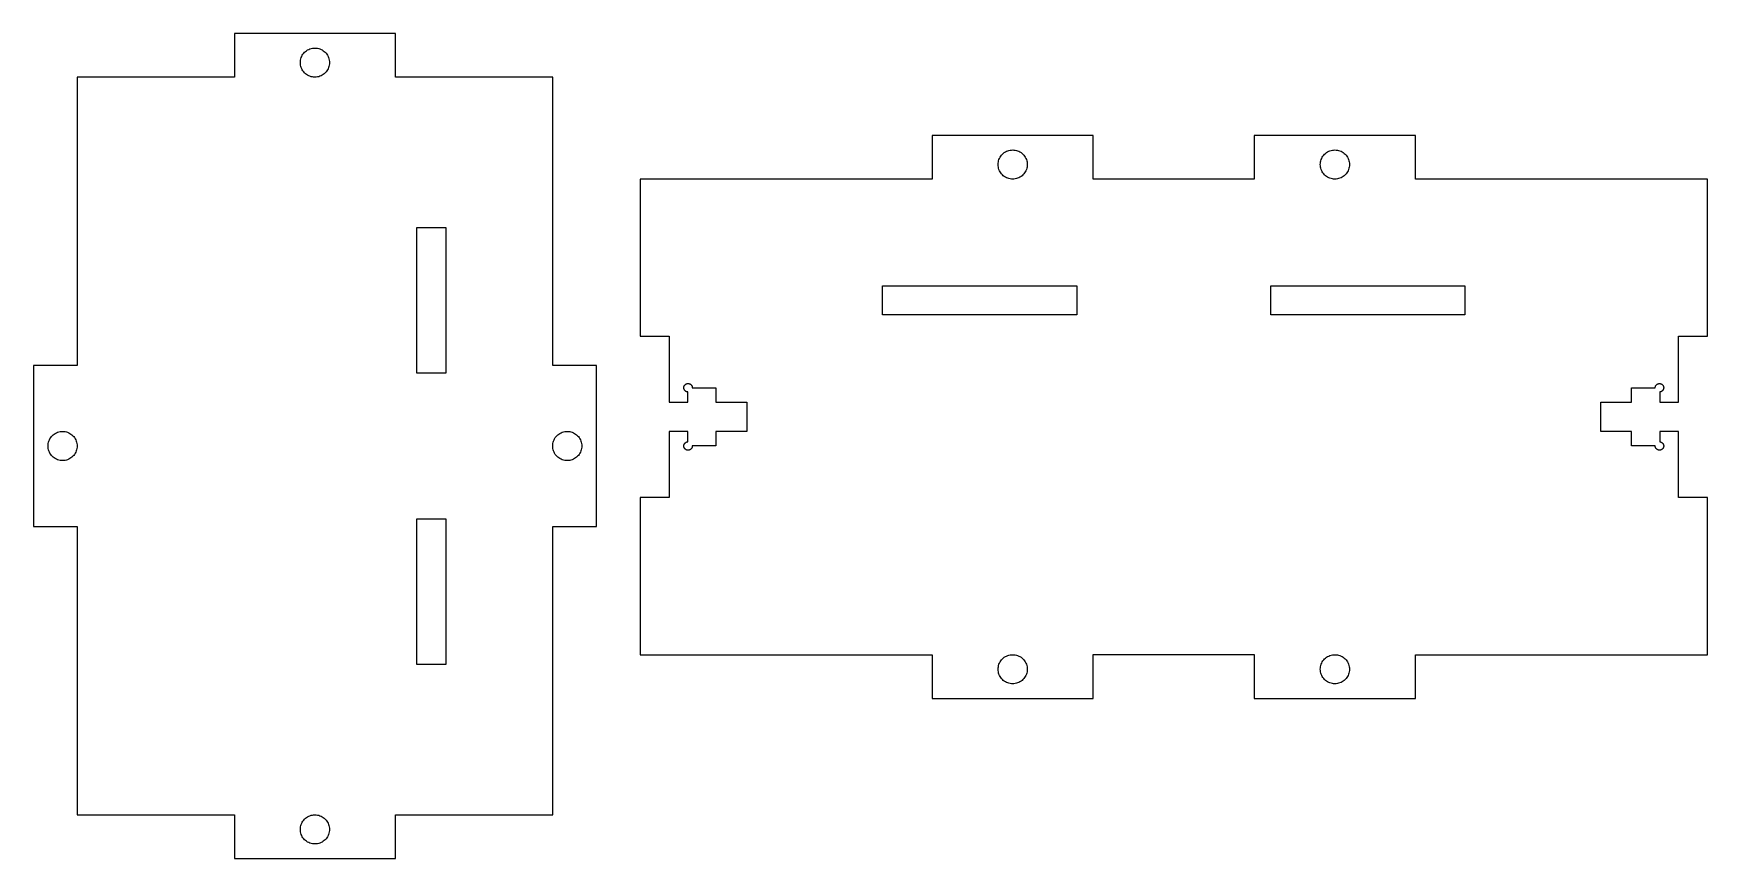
# Model space of a CAD drawing. Extents: x -44 to 243, y 4 to 298.
# Drawn here: x 70.9 to 243.4, y 178.4 to 263.4 of the extents above; entities that cross this region are included whole.
import ezdxf

# ---------------------------------------------------------------- set-up
doc = ezdxf.new("R2010")
doc.units = 0
doc.layers.get('0').update_dxf_attribs({"linetype": 'CONTINUOUS'})

msp = doc.modelspace()

# ---------------------------------------------------------------- linework, layer by layer
at = {"color": 4}
for p, q in [((91.588133, 263.378833), (91.588133, 258.878828)), ((108.188133, 263.378833), (91.588133, 263.378833)), ((108.188133, 258.878828), (108.188133, 263.378833)), ((98.388133, 260.378811), (98.393834, 260.50979)), ((98.393834, 260.50979), (98.410937, 260.638794)), ((98.410934, 260.638794), (98.439235, 260.76681)), ((98.439235, 260.76681), (98.478634, 260.891806)), ((98.478634, 260.891806), (98.528635, 261.012795)), ((98.528635, 261.012795), (98.589135, 261.128788)), ((98.589135, 261.128788), (98.659434, 261.238798)), ((98.659434, 261.238798), (98.739034, 261.342797)), ((98.739034, 261.342797), (98.827435, 261.439797)), ((98.827435, 261.439797), (98.923935, 261.527794)), ((98.923935, 261.527794), (99.027734, 261.607804)), ((99.027734, 261.607804), (99.138133, 261.677795)), ((99.138133, 261.677795), (99.254234, 261.737795)), ((99.254234, 261.737795), (99.375135, 261.788793)), ((99.375135, 261.788793), (99.499934, 261.827796)), ((99.499934, 261.827852), (99.627634, 261.855792)), ((99.627634, 261.855933), (99.757433, 261.872867)), ((99.757433, 261.873149), (99.888133, 261.879076)), ((99.888133, 261.879076), (100.018833, 261.873149)), ((100.018833, 261.872867), (100.148633, 261.855933)), ((100.148633, 261.855792), (100.276335, 261.827852)), ((100.276335, 261.827796), (100.401134, 261.788793)), ((100.401134, 261.788793), (100.522035, 261.737795)), ((100.522035, 261.737795), (100.638133, 261.677795)), ((100.638133, 261.677795), (100.748533, 261.607804)), ((100.748533, 261.607804), (100.852334, 261.527794)), ((100.852334, 261.527794), (100.948834, 261.439797)), ((100.948834, 261.439797), (101.037235, 261.342797)), ((101.037235, 261.342797), (101.116833, 261.238798)), ((101.116833, 261.238798), (101.187134, 261.128788)), ((101.187134, 261.128788), (101.247634, 261.012795)), ((101.247634, 261.012795), (101.297633, 260.891806)), ((101.297633, 260.891806), (101.337034, 260.76681)), ((101.337034, 260.76681), (101.365335, 260.638794)), ((101.365332, 260.638794), (101.382435, 260.50979)), ((101.382435, 260.50979), (101.388136, 260.378811)), ((75.388134, 258.878828), (75.388134, 229.178833)), ((91.588133, 258.878828), (75.388134, 258.878828)), ((98.393834, 260.247803), (98.388133, 260.378811)), ((98.410937, 260.118799), (98.393834, 260.247803)), ((98.439235, 259.990811), (98.410934, 260.118799)), ((98.478634, 259.865787), (98.439235, 259.990811)), ((98.528635, 259.744798), (98.478634, 259.865787)), ((98.589135, 259.628805), (98.528635, 259.744798)), ((98.659434, 259.518795), (98.589135, 259.628805)), ((98.739034, 259.414796), (98.659434, 259.518795)), ((98.827435, 259.317796), (98.739034, 259.414796)), ((98.923935, 259.229799), (98.827435, 259.317796)), ((99.027734, 259.149789), (98.923935, 259.229799)), ((99.138133, 259.079798), (99.027734, 259.149789)), ((99.254234, 259.019798), (99.138133, 259.079798)), ((99.375135, 258.9688), (99.254234, 259.019798)), ((99.499934, 258.929797), (99.375135, 258.9688)), ((99.627634, 258.901801), (99.499934, 258.929741)), ((99.757433, 258.884754), (99.627634, 258.901688)), ((99.888133, 258.878545), (99.757433, 258.884472)), ((100.018833, 258.884472), (99.888133, 258.878545)), ((100.148633, 258.901688), (100.018833, 258.884754)), ((100.276335, 258.929741), (100.148633, 258.901801)), ((100.401134, 258.9688), (100.276335, 258.929797)), ((100.522035, 259.019798), (100.401134, 258.9688)), ((100.638133, 259.079798), (100.522035, 259.019798)), ((100.748533, 259.149789), (100.638133, 259.079798)), ((100.852334, 259.229799), (100.748533, 259.149789)), ((100.948834, 259.317796), (100.852334, 259.229799)), ((101.037235, 259.414796), (100.948834, 259.317796)), ((101.116833, 259.518795), (101.037235, 259.414796)), ((101.187134, 259.628805), (101.116833, 259.518795)), ((101.247634, 259.744798), (101.187134, 259.628805)), ((101.297633, 259.865787), (101.247634, 259.744798)), ((101.337034, 259.990811), (101.297633, 259.865787)), ((101.365335, 260.118799), (101.337034, 259.990811)), ((101.382435, 260.247803), (101.365332, 260.118799)), ((101.388136, 260.378811), (101.382435, 260.247803)), ((124.388135, 258.878828), (108.188133, 258.878828)), ((124.388135, 229.178833), (124.388135, 258.878828)), ((163.488133, 252.879094), (163.488133, 248.379089)), ((180.088145, 252.879094), (163.488133, 252.879094)), ((180.088145, 248.379089), (180.088145, 252.879094)), ((196.688123, 252.879489), (196.688134, 248.379484)), ((213.288132, 252.879489), (196.688123, 252.879489)), ((213.288132, 248.379484), (213.288132, 252.879489)), ((170.293834, 250.010305), (170.310937, 250.139309)), ((170.310934, 250.139309), (170.339233, 250.267296)), ((170.339233, 250.267296), (170.378634, 250.392321)), ((170.378634, 250.392321), (170.428632, 250.513309)), ((170.428632, 250.513309), (170.489132, 250.629303)), ((170.489132, 250.629303), (170.559434, 250.739313)), ((170.559434, 250.739313), (170.639034, 250.843312)), ((170.639034, 250.843312), (170.727435, 250.940312)), ((170.727435, 250.940312), (170.823932, 251.028309)), ((170.823932, 251.028309), (170.927734, 251.108319)), ((170.927734, 251.108319), (171.038133, 251.17831)), ((171.038133, 251.17831), (171.154234, 251.23831)), ((171.154234, 251.23831), (171.275132, 251.289308)), ((171.275132, 251.289308), (171.399934, 251.328311)), ((171.399934, 251.328367), (171.527634, 251.356307)), ((171.527634, 251.35642), (171.657433, 251.373353)), ((171.657433, 251.373353), (171.788133, 251.37928)), ((171.788133, 251.37928), (171.918833, 251.373353)), ((171.918833, 251.373353), (172.048633, 251.35642)), ((172.048633, 251.356307), (172.176333, 251.328367)), ((172.176333, 251.328311), (172.301134, 251.289308)), ((172.301134, 251.289308), (172.422033, 251.23831)), ((172.422033, 251.23831), (172.538133, 251.17831)), ((172.538133, 251.17831), (172.648533, 251.108319)), ((172.648533, 251.108319), (172.752334, 251.028309)), ((172.752334, 251.028309), (172.848834, 250.940312)), ((172.848834, 250.940312), (172.937235, 250.843312)), ((172.937235, 250.843312), (173.016833, 250.739313)), ((173.016833, 250.739313), (173.087233, 250.629303)), ((173.087233, 250.629303), (173.147634, 250.513309)), ((173.147634, 250.513309), (173.197633, 250.392321)), ((173.197633, 250.392321), (173.237034, 250.267296)), ((173.237034, 250.267296), (173.265332, 250.139309)), ((173.26533, 250.139309), (173.282432, 250.010305)), ((203.493833, 250.010305), (203.510936, 250.139309)), ((203.510933, 250.139309), (203.539234, 250.267296)), ((203.539234, 250.267296), (203.578632, 250.392321)), ((203.578632, 250.392321), (203.628633, 250.513309)), ((203.628633, 250.513309), (203.689133, 250.629303)), ((203.689133, 250.629303), (203.759432, 250.739313)), ((203.759432, 250.739313), (203.839033, 250.843312)), ((203.839033, 250.843312), (203.927532, 250.940312)), ((203.927532, 250.940312), (204.023934, 251.028309)), ((204.023934, 251.028309), (204.127732, 251.108319)), ((204.127732, 251.108319), (204.238135, 251.17831)), ((204.238135, 251.17831), (204.354232, 251.23831)), ((204.354232, 251.23831), (204.475134, 251.289308)), ((204.475134, 251.289308), (204.599932, 251.328311)), ((204.599932, 251.328367), (204.727632, 251.356307)), ((204.727632, 251.35642), (204.857435, 251.373353)), ((204.857435, 251.373353), (204.988135, 251.37928)), ((204.988135, 251.37928), (205.118835, 251.373353)), ((205.118835, 251.373353), (205.248634, 251.35642)), ((205.248634, 251.356307), (205.376334, 251.328367)), ((205.376334, 251.328311), (205.501133, 251.289308)), ((205.501133, 251.289308), (205.622034, 251.23831)), ((205.622034, 251.23831), (205.738135, 251.17831)), ((205.738135, 251.17831), (205.848534, 251.108319)), ((205.848534, 251.108319), (205.952333, 251.028309)), ((205.952333, 251.028309), (206.048833, 250.940312)), ((206.048833, 250.940312), (206.137233, 250.843312)), ((206.137233, 250.843312), (206.216834, 250.739313)), ((206.216834, 250.739313), (206.287133, 250.629303)), ((206.287133, 250.629303), (206.347633, 250.513309)), ((206.347633, 250.513309), (206.397733, 250.392321)), ((206.397733, 250.392321), (206.437032, 250.267296)), ((206.437032, 250.267296), (206.465334, 250.139309)), ((206.465331, 250.139309), (206.482434, 250.010305)), ((170.288133, 249.879297), (170.293834, 250.010305)), ((170.293834, 249.748318), (170.288133, 249.879297)), ((170.310937, 249.619314), (170.293834, 249.748318)), ((170.339233, 249.491298), (170.310934, 249.619314)), ((170.378634, 249.366302), (170.339233, 249.491298)), ((170.428632, 249.245313), (170.378634, 249.366302)), ((170.489132, 249.12932), (170.428632, 249.245313)), ((170.559434, 249.01931), (170.489132, 249.12932)), ((170.639034, 248.915311), (170.559434, 249.01931)), ((170.727435, 248.818311), (170.639034, 248.915311)), ((170.823932, 248.730314), (170.727435, 248.818311)), ((170.927734, 248.650304), (170.823932, 248.730314)), ((171.038133, 248.580313), (170.927734, 248.650304)), ((171.154234, 248.520313), (171.038133, 248.580313)), ((171.275132, 248.469315), (171.154234, 248.520313)), ((171.399934, 248.430312), (171.275132, 248.469315)), ((171.527634, 248.402315), (171.399934, 248.430255)), ((171.657433, 248.385241), (171.527634, 248.402174)), ((172.048633, 248.402174), (171.918833, 248.385241)), ((172.176333, 248.430255), (172.048633, 248.402315)), ((172.301134, 248.469315), (172.176333, 248.430312)), ((172.422033, 248.520313), (172.301134, 248.469315)), ((172.538133, 248.580313), (172.422033, 248.520313)), ((172.648533, 248.650304), (172.538133, 248.580313)), ((172.752334, 248.730314), (172.648533, 248.650304)), ((172.848834, 248.818311), (172.752334, 248.730314)), ((172.937235, 248.915311), (172.848834, 248.818311)), ((173.016833, 249.01931), (172.937235, 248.915311)), ((173.087233, 249.12932), (173.016833, 249.01931)), ((173.147634, 249.245313), (173.087233, 249.12932)), ((173.197633, 249.366302), (173.147634, 249.245313)), ((173.237034, 249.491298), (173.197633, 249.366302)), ((173.265332, 249.619314), (173.237034, 249.491298)), ((173.282432, 249.748318), (173.26533, 249.619314)), ((173.282432, 250.010305), (173.288133, 249.879297)), ((173.288133, 249.879297), (173.282432, 249.748318)), ((203.488132, 249.879297), (203.493833, 250.010305)), ((203.493833, 249.748318), (203.488132, 249.879297)), ((203.510936, 249.619314), (203.493833, 249.748318)), ((203.539234, 249.491298), (203.510933, 249.619314)), ((203.578632, 249.366302), (203.539234, 249.491298)), ((203.628633, 249.245313), (203.578632, 249.366302)), ((203.689133, 249.12932), (203.628633, 249.245313)), ((203.759432, 249.01931), (203.689133, 249.12932)), ((203.839033, 248.915311), (203.759432, 249.01931)), ((203.927532, 248.818311), (203.839033, 248.915311)), ((204.023934, 248.730314), (203.927532, 248.818311)), ((204.127732, 248.650304), (204.023934, 248.730314)), ((204.238135, 248.580313), (204.127732, 248.650304)), ((204.354232, 248.520313), (204.238135, 248.580313)), ((204.475134, 248.469315), (204.354232, 248.520313)), ((204.599932, 248.430312), (204.475134, 248.469315)), ((204.727632, 248.402315), (204.599932, 248.430255)), ((204.857435, 248.385241), (204.727632, 248.402174)), ((205.248634, 248.402174), (205.118835, 248.385241)), ((205.376334, 248.430255), (205.248634, 248.402315)), ((205.501133, 248.469315), (205.376334, 248.430312)), ((205.622034, 248.520313), (205.501133, 248.469315)), ((205.738135, 248.580313), (205.622034, 248.520313)), ((205.848534, 248.650304), (205.738135, 248.580313)), ((205.952333, 248.730314), (205.848534, 248.650304)), ((206.048833, 248.818311), (205.952333, 248.730314)), ((206.137233, 248.915311), (206.048833, 248.818311)), ((206.216834, 249.01931), (206.137233, 248.915311)), ((206.287133, 249.12932), (206.216834, 249.01931)), ((206.347633, 249.245313), (206.287133, 249.12932)), ((206.397733, 249.366302), (206.347633, 249.245313)), ((206.437032, 249.491298), (206.397733, 249.366302)), ((206.465334, 249.619314), (206.437032, 249.491298)), ((206.482434, 249.748318), (206.465331, 249.619314)), ((206.482434, 250.010305), (206.488134, 249.879297)), ((206.488134, 249.879297), (206.482434, 249.748318)), ((133.388134, 248.379089), (133.388134, 232.179081)), ((163.488133, 248.379089), (133.388134, 248.379089)), ((171.788133, 248.379032), (171.657433, 248.384959)), ((171.918833, 248.384959), (171.788133, 248.379032)), ((196.688134, 248.379089), (180.088145, 248.379089)), ((204.988135, 248.379032), (204.857435, 248.384959)), ((205.118835, 248.384959), (204.988135, 248.379032)), ((243.388134, 248.379484), (213.288132, 248.379484)), ((243.388134, 232.179477), (243.388134, 248.379484)), ((110.388135, 243.378929), (113.388134, 243.378929)), ((110.388135, 228.378931), (110.388135, 243.378929)), ((113.388134, 243.378929), (113.388134, 228.378931)), ((158.388135, 237.379421), (178.388134, 237.379421)), ((158.388135, 234.379427), (158.388135, 237.379421)), ((178.388134, 237.379421), (178.388134, 234.379427)), ((198.388134, 237.379421), (218.388133, 237.379421)), ((198.388134, 234.379427), (198.388134, 237.379421)), ((218.388133, 237.379421), (218.388133, 234.379427)), ((178.388134, 234.379427), (158.388135, 234.379427)), ((218.388133, 234.379427), (198.388134, 234.379427)), ((133.388134, 232.179081), (136.388134, 232.179081)), ((136.388134, 232.179081), (136.388134, 225.379078)), ((240.388134, 232.179477), (243.388134, 232.179477)), ((240.388134, 225.379473), (240.388134, 232.179477)), ((70.888135, 229.178833), (70.888135, 212.578833)), ((75.388134, 229.178833), (70.888135, 229.178833)), ((113.388134, 228.378931), (110.388135, 228.378931)), ((128.888134, 229.178833), (124.388135, 229.178833)), ((128.888134, 212.578833), (128.888134, 229.178833)), ((137.903156, 226.879936), (137.904849, 226.917838)), ((137.904849, 226.842033), (137.903156, 226.879936)), ((137.904849, 226.917838), (137.90976, 226.95543)), ((137.90976, 226.804329), (137.904849, 226.842033)), ((137.90976, 226.95543), (137.917944, 226.992514)), ((137.917944, 226.767329), (137.90976, 226.804329)), ((137.917944, 226.992514), (137.929346, 227.028723)), ((137.929346, 226.73112), (137.917944, 226.767329)), ((137.929346, 227.028723), (137.943937, 227.063719)), ((137.943937, 226.69604), (137.929346, 226.73112)), ((137.943948, 227.063719), (137.961446, 227.097416)), ((137.961446, 226.662427), (137.943948, 226.69604)), ((137.961443, 227.097416), (137.981848, 227.12942)), ((137.981848, 226.630423), (137.961443, 226.662427)), ((137.981828, 227.12942), (138.004942, 227.159533)), ((138.004942, 226.600338), (137.981828, 226.630423)), ((138.004931, 227.15959), (138.030529, 227.18753)), ((138.030529, 226.572342), (138.004931, 226.600282)), ((138.030534, 227.187502), (138.058531, 227.213184)), ((138.058531, 226.546575), (138.030534, 226.572257)), ((138.058533, 227.213071), (138.088635, 227.236213)), ((138.088635, 226.523433), (138.058533, 226.546575)), ((138.088635, 227.236241), (138.120634, 227.256561)), ((138.120634, 226.503169), (138.088635, 226.523489)), ((138.120634, 227.256618), (138.154334, 227.274116)), ((138.154334, 226.485587), (138.120634, 226.503085)), ((138.154334, 227.274229), (138.189335, 227.288622)), ((138.189335, 226.470996), (138.154334, 226.485389)), ((138.189335, 227.288622), (138.225533, 227.300193)), ((138.225533, 226.459425), (138.189335, 226.470714)), ((138.225533, 227.300193), (138.262634, 227.308377)), ((138.262634, 226.450958), (138.225533, 226.459143)), ((138.262634, 227.308377), (138.300234, 227.313175)), ((138.313135, 226.445314), (138.262634, 226.450676)), ((138.300234, 227.312046), (138.338134, 227.314869)), ((138.313135, 225.379078), (138.313135, 226.445173)), ((138.338134, 227.314869), (138.376033, 227.312046)), ((138.376033, 227.313175), (138.413634, 227.308377)), ((138.413634, 227.308377), (138.450735, 227.300193)), ((138.450735, 227.300193), (138.486933, 227.288622)), ((138.486933, 227.288622), (138.521934, 227.274229)), ((138.521934, 227.274116), (138.555634, 227.256618)), ((138.555634, 227.256561), (138.587635, 227.236241)), ((138.587635, 227.236213), (138.617734, 227.213071)), ((138.617737, 227.213184), (138.645733, 227.187502)), ((138.645739, 227.18753), (138.671337, 227.15959)), ((138.671325, 227.159533), (138.694439, 227.12942)), ((138.69442, 227.12942), (138.714824, 227.097416)), ((138.714821, 227.097416), (138.732319, 227.063719)), ((138.732331, 227.063719), (138.746921, 227.028723)), ((138.746921, 227.028723), (138.758323, 226.992514)), ((138.758323, 226.992514), (138.766536, 226.95543)), ((138.766508, 226.95543), (138.771418, 226.917838)), ((138.771418, 226.917838), (138.773112, 226.879936)), ((138.773117, 226.879936), (141.213118, 226.879936)), ((141.213118, 226.879936), (141.213118, 225.379925)), ((235.56315, 226.880331), (238.003151, 226.880331)), ((235.56315, 225.38032), (235.56315, 226.880331)), ((238.003156, 226.880331), (238.00485, 226.918233)), ((238.00485, 226.918233), (238.00976, 226.955825)), ((238.009732, 226.955825), (238.017945, 226.992909)), ((238.017945, 226.992909), (238.029346, 227.029119)), ((238.029346, 227.029119), (238.043937, 227.064114)), ((238.043949, 227.064114), (238.061446, 227.097811)), ((238.061444, 227.097811), (238.081848, 227.129815)), ((238.081828, 227.129815), (238.104942, 227.159929)), ((238.104931, 227.159985), (238.130529, 227.187925)), ((238.130534, 227.187897), (238.158531, 227.213579)), ((238.158534, 227.213466), (238.188633, 227.236608)), ((238.188633, 227.236637), (238.220634, 227.256957)), ((238.220634, 227.257013), (238.254334, 227.274511)), ((238.254334, 227.274624), (238.289335, 227.289017)), ((238.289335, 227.289017), (238.325533, 227.300588)), ((238.325533, 227.300588), (238.362634, 227.308773)), ((238.362634, 227.308773), (238.400234, 227.31357)), ((238.400234, 227.312441), (238.438134, 227.315264)), ((238.438134, 227.315264), (238.476034, 227.312441)), ((238.513634, 226.451071), (238.463133, 226.445709)), ((238.463133, 226.445568), (238.463133, 225.379473)), ((238.476034, 227.31357), (238.513634, 227.308773)), ((238.513634, 227.308773), (238.550735, 227.300588)), ((238.550735, 226.459538), (238.513634, 226.451353)), ((238.550735, 227.300588), (238.586933, 227.289017)), ((238.586933, 226.471109), (238.550735, 226.45982)), ((238.586933, 227.289017), (238.621934, 227.274624)), ((238.621934, 226.485784), (238.586933, 226.471391)), ((238.621934, 227.274511), (238.655634, 227.257013)), ((238.655634, 226.50348), (238.621934, 226.485982)), ((238.655634, 227.256957), (238.687633, 227.236637)), ((238.687633, 226.523884), (238.655634, 226.503564)), ((238.687633, 227.236608), (238.717734, 227.213466)), ((238.717734, 226.54697), (238.687633, 226.523828)), ((238.717737, 227.213579), (238.745734, 227.187897)), ((238.745734, 226.572652), (238.717737, 226.54697)), ((238.745739, 227.187925), (238.771337, 227.159985)), ((238.771337, 226.600677), (238.745739, 226.572737)), ((238.771326, 227.159929), (238.79444, 227.129815)), ((238.79444, 226.630818), (238.771326, 226.600733)), ((238.79442, 227.129815), (238.814824, 227.097811)), ((238.814824, 226.662822), (238.79442, 226.630818)), ((238.814822, 227.097811), (238.832319, 227.064114)), ((238.832319, 226.696435), (238.814822, 226.662822)), ((238.832331, 227.064114), (238.846922, 227.029119)), ((238.846922, 226.731515), (238.832331, 226.696435)), ((238.846922, 227.029119), (238.858323, 226.992909)), ((238.858323, 226.767724), (238.846922, 226.731515)), ((238.858323, 226.992909), (238.866508, 226.955825)), ((238.866508, 226.804724), (238.858323, 226.767724)), ((238.866508, 226.955825), (238.871419, 226.918233)), ((238.871419, 226.842429), (238.866508, 226.804724)), ((238.871419, 226.918233), (238.873112, 226.880331)), ((238.873112, 226.880331), (238.871419, 226.842429)), ((136.388134, 225.379078), (138.313135, 225.379078)), ((141.213118, 225.379925), (144.388118, 225.379925)), ((144.388118, 225.379925), (144.388118, 222.379931)), ((232.38815, 225.38032), (235.56315, 225.38032)), ((232.38815, 222.380326), (232.38815, 225.38032)), ((238.463133, 225.379473), (240.388134, 225.379473)), ((72.388118, 220.878988), (72.394129, 221.009685)), ((72.394129, 220.748291), (72.388118, 220.878988)), ((72.394129, 221.009685), (72.411119, 221.139508)), ((72.411133, 221.139508), (72.439129, 221.267185)), ((72.439135, 221.267185), (72.478135, 221.391984)), ((72.478135, 221.391984), (72.529133, 221.512888)), ((72.529133, 221.512888), (72.589133, 221.628994)), ((72.589133, 221.628994), (72.659133, 221.739399)), ((72.659133, 221.739399), (72.739134, 221.843201)), ((72.739134, 221.843201), (72.827134, 221.939692)), ((72.827134, 221.939692), (72.924134, 222.028084)), ((72.924134, 222.028084), (73.028133, 222.107699)), ((73.028133, 222.107699), (73.138134, 222.178001)), ((73.138134, 222.178001), (73.254133, 222.238509)), ((73.254133, 222.238509), (73.375133, 222.288491)), ((73.375133, 222.288491), (73.500135, 222.327889)), ((73.500135, 222.327889), (73.628134, 222.356196)), ((73.628134, 222.356083), (73.757132, 222.373299)), ((73.757132, 222.373299), (73.888134, 222.378943)), ((73.888134, 222.378943), (74.019133, 222.373299)), ((74.019133, 222.373299), (74.148134, 222.356083)), ((74.148134, 222.356196), (74.276133, 222.327889)), ((74.276133, 222.327889), (74.401135, 222.288491)), ((74.401135, 222.288491), (74.522135, 222.238509)), ((74.522135, 222.238509), (74.638134, 222.178001)), ((74.638134, 222.178001), (74.748133, 222.107699)), ((74.748133, 222.107699), (74.852135, 222.028084)), ((74.852135, 222.028084), (74.949135, 221.939692)), ((74.949135, 221.939692), (75.037134, 221.843201)), ((75.037134, 221.843201), (75.117133, 221.739399)), ((75.117133, 221.739399), (75.187133, 221.628994)), ((75.187133, 221.628994), (75.247133, 221.512888)), ((75.247133, 221.512888), (75.298133, 221.391984)), ((75.298133, 221.391984), (75.337134, 221.267185)), ((75.337137, 221.267185), (75.365133, 221.139508)), ((75.365147, 221.139508), (75.382137, 221.009685)), ((75.382137, 221.009685), (75.388148, 220.878988)), ((75.388148, 220.878988), (75.382137, 220.748291)), ((124.388132, 220.878988), (124.393833, 221.009685)), ((124.393833, 220.748291), (124.388132, 220.878988)), ((124.393833, 221.009685), (124.410936, 221.139508)), ((124.410933, 221.139508), (124.439234, 221.267185)), ((124.439234, 221.267185), (124.478635, 221.391984)), ((124.478635, 221.391984), (124.528634, 221.512888)), ((124.528634, 221.512888), (124.589134, 221.628994)), ((124.589134, 221.628994), (124.659435, 221.739399)), ((124.659435, 221.739399), (124.739033, 221.843201)), ((124.739033, 221.843201), (124.827434, 221.939692)), ((124.827434, 221.939692), (124.923934, 222.028084)), ((124.923934, 222.028084), (125.027735, 222.107699)), ((125.027735, 222.107699), (125.138135, 222.178001)), ((125.138135, 222.178001), (125.254235, 222.238509)), ((125.254235, 222.238509), (125.375134, 222.288491)), ((125.375134, 222.288491), (125.499935, 222.327889)), ((125.499935, 222.327889), (125.627635, 222.356196)), ((125.627635, 222.356083), (125.757435, 222.373299)), ((125.757435, 222.373299), (125.888135, 222.378943)), ((125.888135, 222.378943), (126.018835, 222.373299)), ((126.018835, 222.373299), (126.148634, 222.356083)), ((126.148634, 222.356196), (126.276334, 222.327889)), ((126.276334, 222.327889), (126.401133, 222.288491)), ((126.401133, 222.288491), (126.522034, 222.238509)), ((126.522034, 222.238509), (126.638135, 222.178001)), ((126.638135, 222.178001), (126.748534, 222.107699)), ((126.748534, 222.107699), (126.852333, 222.028084)), ((126.852333, 222.028084), (126.948833, 221.939692)), ((126.948833, 221.939692), (127.037234, 221.843201)), ((127.037234, 221.843201), (127.116834, 221.739399)), ((127.116834, 221.739399), (127.187133, 221.628994)), ((127.187133, 221.628994), (127.247633, 221.512888)), ((127.247633, 221.512888), (127.297634, 221.391984)), ((127.297634, 221.391984), (127.337033, 221.267185)), ((127.337033, 221.267185), (127.365334, 221.139508)), ((127.365331, 221.139508), (127.382434, 221.009685)), ((127.382434, 221.009685), (127.388135, 220.878988)), ((127.388135, 220.878988), (127.382434, 220.748291)), ((136.388134, 222.380495), (136.388134, 215.580492)), ((138.313135, 222.380495), (136.388134, 222.380495)), ((137.903156, 220.87992), (137.904849, 220.917822)), ((137.904849, 220.842017), (137.903156, 220.87992)), ((137.904849, 220.917822), (137.90976, 220.955414)), ((137.90976, 220.804425), (137.904849, 220.842017)), ((137.90976, 220.955414), (137.917944, 220.992526)), ((137.917944, 220.767341), (137.90976, 220.804425)), ((137.917944, 220.992526), (137.929346, 221.028735)), ((137.929346, 221.028735), (137.943937, 221.063816)), ((137.943948, 221.063816), (137.961446, 221.097428)), ((137.961443, 221.097428), (137.981848, 221.129432)), ((137.981828, 221.129432), (138.004942, 221.159517)), ((138.004931, 221.159602), (138.030529, 221.187542)), ((138.030534, 221.187542), (138.058531, 221.213224)), ((138.058533, 221.213083), (138.088635, 221.236225)), ((138.088635, 221.236253), (138.120634, 221.256573)), ((138.120634, 221.256771), (138.154334, 221.274269)), ((138.154334, 221.274466), (138.189335, 221.28886)), ((138.189335, 221.289142), (138.225533, 221.300431)), ((138.225533, 221.300713), (138.262634, 221.308897)), ((138.262634, 221.308897), (138.313135, 221.314542)), ((138.313135, 221.314401), (138.313135, 222.380495)), ((138.766536, 220.804425), (138.758323, 220.767341)), ((138.771418, 220.842017), (138.766508, 220.804425)), ((138.773112, 220.87992), (138.771418, 220.842017)), ((141.213118, 220.87992), (138.773117, 220.87992)), ((141.213118, 222.379931), (141.213118, 220.87992)), ((144.388118, 222.379931), (141.213118, 222.379931)), ((235.56315, 222.380326), (232.38815, 222.380326)), ((235.56315, 220.880315), (235.56315, 222.380326)), ((238.003151, 220.880315), (235.56315, 220.880315)), ((238.00485, 220.842412), (238.003156, 220.880315)), ((238.00976, 220.80482), (238.00485, 220.842412)), ((238.017945, 220.767736), (238.009732, 220.80482)), ((238.463133, 222.380495), (238.463133, 221.314401)), ((240.388134, 222.380495), (238.463133, 222.380495)), ((238.463133, 221.314542), (238.513634, 221.308897)), ((238.513634, 221.308897), (238.550735, 221.300713)), ((238.550735, 221.300431), (238.586933, 221.289142)), ((238.586933, 221.28886), (238.621934, 221.274466)), ((238.621934, 221.274269), (238.655634, 221.256771)), ((238.655634, 221.256573), (238.687633, 221.236253)), ((238.687633, 221.236225), (238.717734, 221.213083)), ((238.717737, 221.213224), (238.745734, 221.187542)), ((238.745739, 221.187542), (238.771337, 221.159602)), ((238.771326, 221.159517), (238.79444, 221.129432)), ((238.79442, 221.129432), (238.814824, 221.097428)), ((238.814822, 221.097428), (238.832319, 221.063816)), ((238.832331, 221.063816), (238.846922, 221.028735)), ((238.846922, 221.028735), (238.858323, 220.992526)), ((238.858323, 220.992526), (238.866508, 220.955414)), ((238.866508, 220.804425), (238.858323, 220.767341)), ((238.866508, 220.955414), (238.871419, 220.917822)), ((238.871419, 220.842017), (238.866508, 220.804425)), ((238.871419, 220.917822), (238.873112, 220.87992)), ((238.873112, 220.87992), (238.871419, 220.842017)), ((240.388134, 215.580492), (240.388134, 222.380495)), ((72.411119, 220.618497), (72.394129, 220.748291)), ((72.439129, 220.490792), (72.411133, 220.618497)), ((72.478135, 220.365993), (72.439135, 220.490792)), ((72.529133, 220.245089), (72.478135, 220.365993)), ((72.589133, 220.128983), (72.529133, 220.245089)), ((72.659133, 220.018606), (72.589133, 220.128983)), ((72.739134, 219.914804), (72.659133, 220.018606)), ((72.827134, 219.818284), (72.739134, 219.914804)), ((72.924134, 219.729892), (72.827134, 219.818284)), ((73.028133, 219.650306), (72.924134, 219.729892)), ((73.138134, 219.580004), (73.028133, 219.650306)), ((73.254133, 219.519496), (73.138134, 219.580004)), ((73.375133, 219.469486), (73.254133, 219.519496)), ((73.500135, 219.430088), (73.375133, 219.469486)), ((73.628134, 219.401809), (73.500135, 219.430088)), ((73.757132, 219.384706), (73.628134, 219.401922)), ((73.888134, 219.379062), (73.757132, 219.384706)), ((74.019133, 219.384706), (73.888134, 219.379062)), ((74.148134, 219.401922), (74.019133, 219.384706)), ((74.276133, 219.430088), (74.148134, 219.401809)), ((74.401135, 219.469486), (74.276133, 219.430088)), ((74.522135, 219.519496), (74.401135, 219.469486)), ((74.638134, 219.580004), (74.522135, 219.519496)), ((74.748133, 219.650306), (74.638134, 219.580004)), ((74.852135, 219.729892), (74.748133, 219.650306)), ((74.949135, 219.818284), (74.852135, 219.729892)), ((75.037134, 219.914804), (74.949135, 219.818284)), ((75.117133, 220.018606), (75.037134, 219.914804)), ((75.187133, 220.128983), (75.117133, 220.018606)), ((75.247133, 220.245089), (75.187133, 220.128983)), ((75.298133, 220.365993), (75.247133, 220.245089)), ((75.337134, 220.490792), (75.298133, 220.365993)), ((75.365133, 220.618497), (75.337137, 220.490792)), ((75.382137, 220.748291), (75.365147, 220.618497)), ((124.410936, 220.618497), (124.393833, 220.748291)), ((124.439234, 220.490792), (124.410933, 220.618497)), ((124.478635, 220.365993), (124.439234, 220.490792)), ((124.528634, 220.245089), (124.478635, 220.365993)), ((124.589134, 220.128983), (124.528634, 220.245089)), ((124.659435, 220.018606), (124.589134, 220.128983)), ((124.739033, 219.914804), (124.659435, 220.018606)), ((124.827434, 219.818284), (124.739033, 219.914804)), ((124.923934, 219.729892), (124.827434, 219.818284)), ((125.027735, 219.650306), (124.923934, 219.729892)), ((125.138135, 219.580004), (125.027735, 219.650306)), ((125.254235, 219.519496), (125.138135, 219.580004)), ((125.375134, 219.469486), (125.254235, 219.519496)), ((125.499935, 219.430088), (125.375134, 219.469486)), ((125.627635, 219.401809), (125.499935, 219.430088)), ((125.757435, 219.384706), (125.627635, 219.401922)), ((125.888135, 219.379062), (125.757435, 219.384706)), ((126.018835, 219.384706), (125.888135, 219.379062)), ((126.148634, 219.401922), (126.018835, 219.384706)), ((126.276334, 219.430088), (126.148634, 219.401809)), ((126.401133, 219.469486), (126.276334, 219.430088)), ((126.522034, 219.519496), (126.401133, 219.469486)), ((126.638135, 219.580004), (126.522034, 219.519496)), ((126.748534, 219.650306), (126.638135, 219.580004)), ((126.852333, 219.729892), (126.748534, 219.650306)), ((126.948833, 219.818284), (126.852333, 219.729892)), ((127.037234, 219.914804), (126.948833, 219.818284)), ((127.116834, 220.018606), (127.037234, 219.914804)), ((127.187133, 220.128983), (127.116834, 220.018606)), ((127.247633, 220.245089), (127.187133, 220.128983)), ((127.297634, 220.365993), (127.247633, 220.245089)), ((127.337033, 220.490792), (127.297634, 220.365993)), ((127.365334, 220.618497), (127.337033, 220.490792)), ((127.382434, 220.748291), (127.365331, 220.618497)), ((137.929346, 220.731132), (137.917944, 220.767341)), ((137.943937, 220.696137), (137.929346, 220.731132)), ((137.961446, 220.662439), (137.943948, 220.696137)), ((137.981848, 220.630435), (137.961443, 220.662439)), ((138.004942, 220.600322), (137.981828, 220.630435)), ((138.030529, 220.572326), (138.004931, 220.600266)), ((138.058531, 220.546672), (138.030534, 220.572354)), ((138.088635, 220.523642), (138.058533, 220.546785)), ((138.120634, 220.503294), (138.088635, 220.523614)), ((138.154334, 220.48574), (138.120634, 220.503238)), ((138.189335, 220.471121), (138.154334, 220.485796)), ((138.225533, 220.459832), (138.189335, 220.471121)), ((138.262634, 220.451647), (138.225533, 220.459832)), ((138.300234, 220.44685), (138.262634, 220.451647)), ((138.338134, 220.445156), (138.300234, 220.447979)), ((138.376033, 220.447979), (138.338134, 220.445156)), ((138.413634, 220.451647), (138.376033, 220.44685)), ((138.450735, 220.459832), (138.413634, 220.451647)), ((138.486933, 220.471121), (138.450735, 220.459832)), ((138.521934, 220.485796), (138.486933, 220.471121)), ((138.555634, 220.503238), (138.521934, 220.48574)), ((138.587635, 220.523614), (138.555634, 220.503294)), ((138.617734, 220.546785), (138.587635, 220.523642)), ((138.645733, 220.572354), (138.617737, 220.546672)), ((138.671337, 220.600266), (138.645739, 220.572326)), ((138.694439, 220.630435), (138.671325, 220.600322)), ((138.714824, 220.662439), (138.69442, 220.630435)), ((138.732319, 220.696137), (138.714821, 220.662439)), ((138.746921, 220.731132), (138.732331, 220.696137)), ((138.758323, 220.767341), (138.746921, 220.731132)), ((238.029346, 220.731527), (238.017945, 220.767736)), ((238.043937, 220.696419), (238.029346, 220.731527)), ((238.061446, 220.662834), (238.043949, 220.696419)), ((238.081848, 220.63083), (238.061444, 220.662834)), ((238.104942, 220.600717), (238.081828, 220.63083)), ((238.130529, 220.572721), (238.104931, 220.600661)), ((238.158531, 220.547067), (238.130534, 220.572749)), ((238.188633, 220.524037), (238.158534, 220.54718)), ((238.220634, 220.503689), (238.188633, 220.524009)), ((238.254334, 220.486022), (238.220634, 220.50352)), ((238.289335, 220.471403), (238.254334, 220.485796)), ((238.325533, 220.459832), (238.289335, 220.471121)), ((238.362634, 220.451647), (238.325533, 220.459832)), ((238.400234, 220.44685), (238.362634, 220.451647)), ((238.438134, 220.445156), (238.400234, 220.447979)), ((238.476034, 220.447979), (238.438134, 220.445156)), ((238.513634, 220.451647), (238.476034, 220.44685)), ((238.550735, 220.459832), (238.513634, 220.451647)), ((238.586933, 220.471121), (238.550735, 220.459832)), ((238.621934, 220.485796), (238.586933, 220.471121)), ((238.655634, 220.503238), (238.621934, 220.48574)), ((238.687633, 220.523614), (238.655634, 220.503294)), ((238.717734, 220.546785), (238.687633, 220.523642)), ((238.745734, 220.572354), (238.717737, 220.546672)), ((238.771337, 220.600266), (238.745739, 220.572326)), ((238.79444, 220.630435), (238.771326, 220.600322)), ((238.814824, 220.662439), (238.79442, 220.630435)), ((238.832319, 220.696137), (238.814822, 220.662439)), ((238.846922, 220.731132), (238.832331, 220.696137)), ((238.858323, 220.767341), (238.846922, 220.731132)), ((133.388134, 215.580492), (133.388134, 199.380485)), ((136.388134, 215.580492), (133.388134, 215.580492)), ((243.388134, 215.580492), (240.388134, 215.580492)), ((243.388134, 199.380485), (243.388134, 215.580492)), ((70.888135, 212.578833), (75.388134, 212.578833)), ((75.388134, 212.578833), (75.388134, 182.878839)), ((110.388135, 213.378876), (113.388134, 213.378876)), ((110.388135, 198.378878), (110.388135, 213.378876)), ((113.388134, 213.378876), (113.388134, 198.378878)), ((124.388135, 212.578833), (128.888134, 212.578833)), ((124.388135, 182.878839), (124.388135, 212.578833)), ((113.388134, 198.378878), (110.388135, 198.378878)), ((133.388134, 199.380485), (163.488133, 199.380485)), ((163.488133, 199.380485), (163.488133, 194.88048)), ((170.339233, 198.267683), (170.378634, 198.392481)), ((170.378634, 198.392481), (170.428632, 198.513385)), ((170.428632, 198.513385), (170.489132, 198.629463)), ((170.489132, 198.629463), (170.559434, 198.739869)), ((170.559434, 198.739869), (170.639034, 198.84367)), ((170.639034, 198.84367), (170.727435, 198.94019)), ((170.727435, 198.94019), (170.823932, 199.028582)), ((170.823932, 199.028582), (170.927734, 199.108169)), ((170.927734, 199.108169), (171.038133, 199.17847)), ((171.038133, 199.17847), (171.154234, 199.238979)), ((171.154234, 199.238979), (171.275132, 199.288988)), ((171.275132, 199.288988), (171.399934, 199.328387)), ((171.399934, 199.328387), (171.527634, 199.356665)), ((171.527634, 199.356552), (171.657433, 199.373768)), ((171.657433, 199.373768), (171.788133, 199.379412)), ((171.788133, 199.379412), (171.918833, 199.373768)), ((171.918833, 199.373881), (172.048633, 199.356665)), ((172.048633, 199.356778), (172.176333, 199.328499)), ((172.176333, 199.328499), (172.301134, 199.289101)), ((172.301134, 199.289101), (172.422033, 199.239091)), ((172.422033, 199.239091), (172.538133, 199.178583)), ((172.538133, 199.178583), (172.648533, 199.108281)), ((172.648533, 199.108281), (172.752334, 199.028695)), ((172.752334, 199.028695), (172.848834, 198.940303)), ((172.848834, 198.940303), (172.937235, 198.843783)), ((172.937235, 198.843783), (173.016833, 198.739981)), ((173.016833, 198.739981), (173.087233, 198.629576)), ((173.087233, 198.629576), (173.147634, 198.513498)), ((173.147634, 198.513498), (173.197633, 198.392594)), ((173.197633, 198.392594), (173.237034, 198.267795)), ((180.088145, 199.381501), (196.688134, 199.381501)), ((180.088145, 194.88048), (180.088145, 199.381501)), ((196.688134, 199.381501), (196.688123, 194.88048)), ((203.539234, 198.267683), (203.578632, 198.392481)), ((203.578632, 198.392481), (203.628633, 198.513385)), ((203.628633, 198.513385), (203.689133, 198.629463)), ((203.689133, 198.629463), (203.759432, 198.739869)), ((203.759432, 198.739869), (203.839033, 198.84367)), ((203.839033, 198.84367), (203.927532, 198.94019)), ((203.927532, 198.94019), (204.023934, 199.028582)), ((204.023934, 199.028582), (204.127732, 199.108169)), ((204.127732, 199.108169), (204.238135, 199.17847)), ((204.238135, 199.17847), (204.354232, 199.238979)), ((204.354232, 199.238979), (204.475134, 199.288988)), ((204.475134, 199.288988), (204.599932, 199.328387)), ((204.599932, 199.328387), (204.727632, 199.356665)), ((204.727632, 199.356552), (204.857435, 199.373768)), ((204.857435, 199.373768), (204.988135, 199.379412)), ((204.988135, 199.379412), (205.118835, 199.373768)), ((205.118835, 199.373768), (205.248634, 199.356552)), ((205.248634, 199.356665), (205.376334, 199.328387)), ((205.376334, 199.328387), (205.501133, 199.288988)), ((205.501133, 199.288988), (205.622034, 199.238979)), ((205.622034, 199.238979), (205.738135, 199.17847)), ((205.738135, 199.17847), (205.848534, 199.108169)), ((205.848534, 199.108169), (205.952333, 199.028582)), ((205.952333, 199.028582), (206.048833, 198.94019)), ((206.048833, 198.94019), (206.137233, 198.84367)), ((206.137233, 198.84367), (206.216834, 198.739869)), ((206.216834, 198.739869), (206.287133, 198.629463)), ((206.287133, 198.629463), (206.347633, 198.513385)), ((206.347633, 198.513385), (206.397733, 198.392481)), ((206.397733, 198.392481), (206.437032, 198.267683)), ((213.288132, 199.380485), (243.388134, 199.380485)), ((213.288132, 194.88048), (213.288132, 199.380485)), ((170.288133, 197.879486), (170.293834, 198.010183)), ((170.293834, 197.748789), (170.288133, 197.879486)), ((170.293834, 198.010183), (170.310937, 198.139977)), ((170.310937, 197.618967), (170.293834, 197.748789)), ((170.310934, 198.139977), (170.339233, 198.267683)), ((170.339233, 197.491289), (170.310934, 197.618967)), ((170.378634, 197.366462), (170.339233, 197.491289)), ((170.428632, 197.245587), (170.378634, 197.366462)), ((170.489132, 197.12948), (170.428632, 197.245587)), ((170.559434, 197.019075), (170.489132, 197.12948)), ((170.639034, 196.915274), (170.559434, 197.019075)), ((170.727435, 196.818782), (170.639034, 196.915274)), ((170.823932, 196.73039), (170.727435, 196.818782)), ((170.927734, 196.650775), (170.823932, 196.73039)), ((171.038133, 196.580473), (170.927734, 196.650775)), ((172.648533, 196.650888), (172.538133, 196.580586)), ((172.752334, 196.730503), (172.648533, 196.650888)), ((172.848834, 196.818895), (172.752334, 196.730503)), ((172.937235, 196.915387), (172.848834, 196.818895)), ((173.016833, 197.019188), (172.937235, 196.915387)), ((173.087233, 197.129593), (173.016833, 197.019188)), ((173.147634, 197.245699), (173.087233, 197.129593)), ((173.197633, 197.366575), (173.147634, 197.245699)), ((173.237034, 197.491402), (173.197633, 197.366575)), ((173.237034, 198.267795), (173.265332, 198.14009)), ((173.265332, 197.619079), (173.237034, 197.491402)), ((173.26533, 198.14009), (173.282432, 198.010296)), ((173.282432, 197.748902), (173.26533, 197.619079)), ((173.282432, 198.010296), (173.288133, 197.879599)), ((173.288133, 197.879599), (173.282432, 197.748902)), ((203.488132, 197.879486), (203.493833, 198.010183)), ((203.493833, 197.748789), (203.488132, 197.879486)), ((203.493833, 198.010183), (203.510936, 198.139977)), ((203.510936, 197.618967), (203.493833, 197.748789)), ((203.510933, 198.139977), (203.539234, 198.267683)), ((203.539234, 197.491289), (203.510933, 197.618967)), ((203.578632, 197.366462), (203.539234, 197.491289)), ((203.628633, 197.245587), (203.578632, 197.366462)), ((203.689133, 197.12948), (203.628633, 197.245587)), ((203.759432, 197.019075), (203.689133, 197.12948)), ((203.839033, 196.915274), (203.759432, 197.019075)), ((203.927532, 196.818782), (203.839033, 196.915274)), ((204.023934, 196.73039), (203.927532, 196.818782)), ((204.127732, 196.650775), (204.023934, 196.73039)), ((204.238135, 196.580473), (204.127732, 196.650775)), ((205.848534, 196.650775), (205.738135, 196.580473)), ((205.952333, 196.73039), (205.848534, 196.650775)), ((206.048833, 196.818782), (205.952333, 196.73039)), ((206.137233, 196.915274), (206.048833, 196.818782)), ((206.216834, 197.019075), (206.137233, 196.915274)), ((206.287133, 197.12948), (206.216834, 197.019075)), ((206.347633, 197.245587), (206.287133, 197.12948)), ((206.397733, 197.366462), (206.347633, 197.245587)), ((206.437032, 197.491289), (206.397733, 197.366462)), ((206.437032, 198.267683), (206.465334, 198.139977)), ((206.465334, 197.618967), (206.437032, 197.491289)), ((206.465331, 198.139977), (206.482434, 198.010183)), ((206.482434, 197.748789), (206.465331, 197.618967)), ((206.482434, 198.010183), (206.488134, 197.879486)), ((206.488134, 197.879486), (206.482434, 197.748789)), ((171.154234, 196.520078), (171.038133, 196.580586)), ((171.275132, 196.470096), (171.154234, 196.520078)), ((171.399934, 196.430698), (171.275132, 196.470096)), ((171.527634, 196.402391), (171.399934, 196.430698)), ((171.657433, 196.385289), (171.527634, 196.402504)), ((171.788133, 196.379644), (171.657433, 196.385289)), ((171.918833, 196.385289), (171.788133, 196.379644)), ((172.048633, 196.402504), (171.918833, 196.385289)), ((172.176333, 196.430698), (172.048633, 196.402391)), ((172.301134, 196.470096), (172.176333, 196.430698)), ((172.422033, 196.520078), (172.301134, 196.470096)), ((172.538133, 196.580586), (172.422033, 196.520078)), ((204.354232, 196.519965), (204.238135, 196.580473)), ((204.475134, 196.469983), (204.354232, 196.519965)), ((204.599932, 196.430585), (204.475134, 196.469983)), ((204.727632, 196.402278), (204.599932, 196.430585)), ((204.857435, 196.385176), (204.727632, 196.402391)), ((204.988135, 196.379531), (204.857435, 196.385176)), ((205.118835, 196.385176), (204.988135, 196.379531)), ((205.248634, 196.402391), (205.118835, 196.385176)), ((205.376334, 196.430585), (205.248634, 196.402278)), ((205.501133, 196.469983), (205.376334, 196.430585)), ((205.622034, 196.519965), (205.501133, 196.469983)), ((205.738135, 196.580473), (205.622034, 196.519965)), ((163.488133, 194.88048), (180.088145, 194.88048)), ((196.688123, 194.88048), (213.288132, 194.88048)), ((75.388134, 182.878839), (91.588133, 182.878839)), ((91.588133, 182.878839), (91.588133, 178.378833)), ((99.499934, 182.827841), (99.627634, 182.856148)), ((99.627634, 182.856035), (99.757433, 182.873251)), ((99.757433, 182.873251), (99.888133, 182.878895)), ((99.888133, 182.878895), (100.018833, 182.873251)), ((100.018833, 182.873251), (100.148633, 182.856035)), ((100.148633, 182.856148), (100.276335, 182.827841)), ((108.188133, 182.878839), (124.388135, 182.878839)), ((108.188133, 178.378833), (108.188133, 182.878839)), ((98.388133, 181.37894), (98.393834, 181.509637)), ((98.393834, 181.248243), (98.388133, 181.37894)), ((98.393834, 181.509637), (98.410937, 181.639431)), ((98.410937, 181.118449), (98.393834, 181.248243)), ((98.410934, 181.639431), (98.439235, 181.767137)), ((98.439235, 181.767137), (98.478634, 181.891936)), ((98.478634, 181.891936), (98.528635, 182.01284)), ((98.528635, 182.01284), (98.589135, 182.128946)), ((98.589135, 182.128946), (98.659434, 182.239351)), ((98.659434, 182.239351), (98.739034, 182.343153)), ((98.739034, 182.343153), (98.827435, 182.439644)), ((98.827435, 182.439644), (98.923935, 182.528036)), ((98.923935, 182.528036), (99.027734, 182.607651)), ((99.027734, 182.607651), (99.138133, 182.677953)), ((99.138133, 182.677953), (99.254234, 182.738433)), ((99.254234, 182.738433), (99.375135, 182.788443)), ((99.375135, 182.788443), (99.499934, 182.827841)), ((100.276335, 182.827841), (100.401134, 182.788443)), ((100.401134, 182.788443), (100.522035, 182.738433)), ((100.522035, 182.738433), (100.638133, 182.677953)), ((100.638133, 182.677953), (100.748533, 182.607651)), ((100.748533, 182.607651), (100.852334, 182.528036)), ((100.852334, 182.528036), (100.948834, 182.439644)), ((100.948834, 182.439644), (101.037235, 182.343153)), ((101.037235, 182.343153), (101.116833, 182.239351)), ((101.116833, 182.239351), (101.187134, 182.128946)), ((101.187134, 182.128946), (101.247634, 182.01284)), ((101.247634, 182.01284), (101.297633, 181.891936)), ((101.297633, 181.891936), (101.337034, 181.767137)), ((101.337034, 181.767137), (101.365335, 181.639431)), ((101.365332, 181.639431), (101.382435, 181.509637)), ((101.382435, 181.248243), (101.365332, 181.118449)), ((101.382435, 181.509637), (101.388136, 181.37894)), ((101.388136, 181.37894), (101.382435, 181.248243)), ((98.439235, 180.990744), (98.410934, 181.118449)), ((98.478634, 180.865945), (98.439235, 180.990744)), ((98.528635, 180.745041), (98.478634, 180.865945)), ((98.589135, 180.628935), (98.528635, 180.745041)), ((98.659434, 180.518529), (98.589135, 180.628935)), ((98.739034, 180.414728), (98.659434, 180.518529)), ((98.827435, 180.318236), (98.739034, 180.414728)), ((98.923935, 180.229844), (98.827435, 180.318236)), ((99.027734, 180.150229), (98.923935, 180.229844)), ((99.138133, 180.079928), (99.027734, 180.150229)), ((99.254234, 180.019448), (99.138133, 180.079928)), ((99.375135, 179.969438), (99.254234, 180.019448)), ((99.499934, 179.93004), (99.375135, 179.969438)), ((99.627634, 179.901733), (99.499934, 179.93004)), ((99.757433, 179.88463), (99.627634, 179.901846)), ((99.888133, 179.878986), (99.757433, 179.88463)), ((100.018833, 179.88463), (99.888133, 179.878986)), ((100.148633, 179.901846), (100.018833, 179.88463)), ((100.276335, 179.93004), (100.148633, 179.901733)), ((100.401134, 179.969438), (100.276335, 179.93004)), ((100.522035, 180.019448), (100.401134, 179.969438)), ((100.638133, 180.079928), (100.522035, 180.019448)), ((100.748533, 180.150229), (100.638133, 180.079928)), ((100.852334, 180.229844), (100.748533, 180.150229)), ((100.948834, 180.318236), (100.852334, 180.229844)), ((101.037235, 180.414728), (100.948834, 180.318236)), ((101.116833, 180.518529), (101.037235, 180.414728)), ((101.187134, 180.628935), (101.116833, 180.518529)), ((101.247634, 180.745041), (101.187134, 180.628935)), ((101.297633, 180.865945), (101.247634, 180.745041)), ((101.337034, 180.990744), (101.297633, 180.865945)), ((101.365335, 181.118449), (101.337034, 180.990744)), ((91.588133, 178.378833), (108.188133, 178.378833))]:
    msp.add_line(p, q, dxfattribs=at)

doc.saveas('drawing.dxf')
